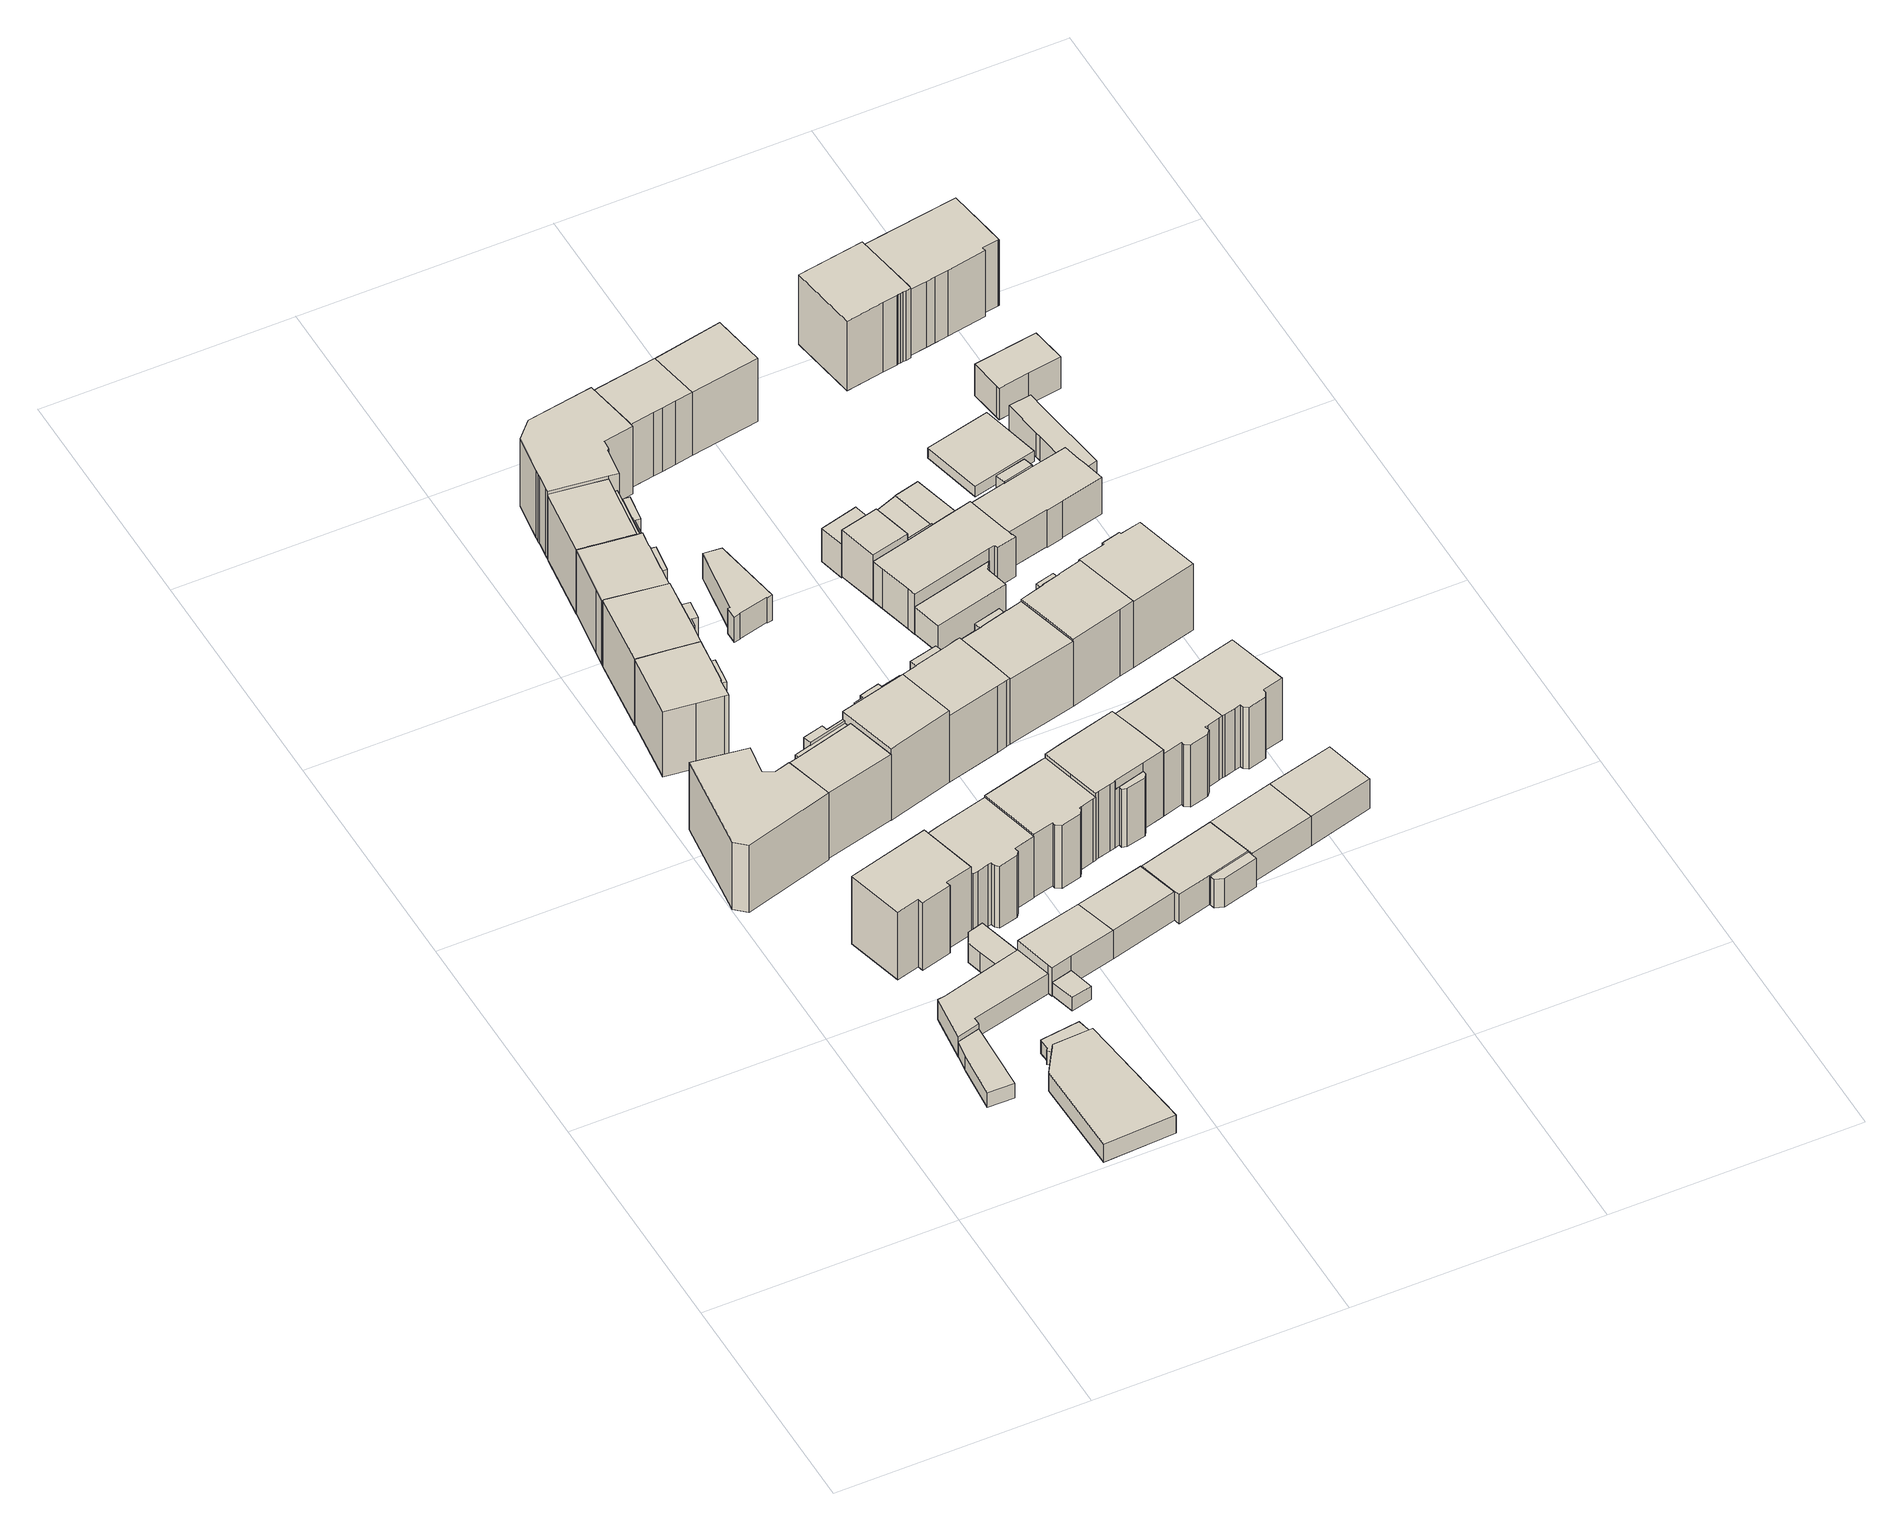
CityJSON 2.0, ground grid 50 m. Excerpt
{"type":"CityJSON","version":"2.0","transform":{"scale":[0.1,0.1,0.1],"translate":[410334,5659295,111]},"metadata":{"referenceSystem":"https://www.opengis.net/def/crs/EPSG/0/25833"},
"CityObjects":{
"building1":{"type":"Building","attributes":{"Dachtyp_tdc":"tdcPolyFlatRoof","Gemeindeschluessel":14612000,"Dachneigung":3.47,"QualitaetDacherkennung":89,"Geometrietyp2DReferenz":"3000","measuredHeight":3.69,"function":"31001_9998","roofType":"2100"},"geometry":[{"type":"Solid","lod":"1","boundaries":[[[[0,1,2,3,4]],[[5,6,7,8,9]],[[4,6,5,0]],[[3,7,6,4]],[[2,8,7,3]],[[1,9,8,2]],[[0,5,9,1]]]]}]},
"building2":{"type":"Building","attributes":{"Dachtyp_tdc":"tdcFreeFormRoof","Gemeindeschluessel":14612000,"Dachneigung":33.04,"QualitaetDacherkennung":31,"Geometrietyp2DReferenz":"3000","measuredHeight":18.53,"function":"31001_9998","roofType":"5000"},"geometry":[{"type":"Solid","lod":"1","boundaries":[[[[10,11,12,13,14,15,16,17]],[[18,19,20,21,22,23,24,25]],[[17,19,18,10]],[[16,20,19,17]],[[15,21,20,16]],[[14,22,21,15]],[[13,23,22,14]],[[12,24,23,13]],[[11,25,24,12]],[[10,18,25,11]]]]}]},
"building3":{"type":"Building","attributes":{"Dachtyp_tdc":"tdcPolyFlatRoof","Gemeindeschluessel":14612000,"Dachneigung":4.28,"QualitaetDacherkennung":94,"Geometrietyp2DReferenz":"3000","measuredHeight":4.83,"function":"31001_2000","roofType":"2100"},"geometry":[{"type":"Solid","lod":"1","boundaries":[[[[26,27,28,29,30,31]],[[32,33,34,35,36,37]],[[31,33,32,26]],[[30,34,33,31]],[[29,35,34,30]],[[28,36,35,29]],[[27,37,36,28]],[[26,32,37,27]]]]}]},
"building4":{"type":"Building","attributes":{"Dachtyp_tdc":"tdcPolyFlatRoof","Gemeindeschluessel":14612000,"Dachneigung":5.96,"QualitaetDacherkennung":79,"Geometrietyp2DReferenz":"3000","measuredHeight":5.32,"function":"31001_9998","roofType":"2100"},"geometry":[{"type":"Solid","lod":"1","boundaries":[[[[38,39,40,41,42,43,44,45]],[[46,47,48,49,50,51,52,53]],[[45,47,46,38]],[[44,48,47,45]],[[43,49,48,44]],[[42,50,49,43]],[[41,51,50,42]],[[40,52,51,41]],[[39,53,52,40]],[[38,46,53,39]]]]}]},
"building5":{"type":"Building","attributes":{"Dachtyp_tdc":"tdcPolyFlatRoof","Gemeindeschluessel":14612000,"Dachneigung":4.9,"QualitaetDacherkennung":65,"Geometrietyp2DReferenz":"3000","measuredHeight":3.37,"function":"31001_2000","roofType":"2100"},"geometry":[{"type":"Solid","lod":"1","boundaries":[[[[54,55,56,57,58,59,60]],[[61,62,63,64,65,66,67]],[[60,62,61,54]],[[59,63,62,60]],[[58,64,63,59]],[[57,65,64,58]],[[56,66,65,57]],[[55,67,66,56]],[[54,61,67,55]]]]}]},
"building6":{"type":"Building","attributes":{"Dachtyp_tdc":"tdcFreeFormRoof","Gemeindeschluessel":14612000,"Dachneigung":37.51,"QualitaetDacherkennung":64,"Geometrietyp2DReferenz":"3000","measuredHeight":18.75,"function":"31001_9998","roofType":"5000"},"geometry":[{"type":"Solid","lod":"1","boundaries":[[[[68,69,70,71,72,73,74,75]],[[76,77,78,79,80,81,82,83]],[[75,77,76,68]],[[74,78,77,75]],[[73,79,78,74]],[[72,80,79,73]],[[71,81,80,72]],[[70,82,81,71]],[[69,83,82,70]],[[68,76,83,69]]]]}]},
"building7":{"type":"Building","attributes":{"Gemeindeschluessel":14612000,"Geometrietyp2DReferenz":"3000","function":"31001_9998","roofType":"9999"},"children":["building7-1","building7-2"]},
"building7-1":{"type":"BuildingPart","attributes":{"Dachtyp_tdc":"tdcPolyFlatRoof","Dachneigung":33.41,"QualitaetDacherkennung":52,"Geometrietyp2DReferenz":"3000","measuredHeight":15.39,"roofType":"2100"},"parents":["building7"],"geometry":[{"type":"Solid","lod":"1","boundaries":[[[[84,85,86,87]],[[88,89,90,91]],[[87,89,88,84]],[[86,90,89,87]],[[85,91,90,86]],[[84,88,91,85]]]]}]},
"building7-2":{"type":"BuildingPart","attributes":{"Dachtyp_tdc":"tdcGableRoof","Dachneigung":33.43,"QualitaetDacherkennung":76,"Geometrietyp2DReferenz":"3000","measuredHeight":17.84,"roofType":"3100"},"parents":["building7"],"geometry":[{"type":"Solid","lod":"1","boundaries":[[[[92,93,94,95,96,97,98,99,100,101]],[[102,103,90,89,104,105,106,107,108,109]],[[101,103,102,92]],[[100,90,103,101]],[[99,89,90,100]],[[98,104,89,99]],[[97,105,104,98]],[[96,106,105,97]],[[95,107,106,96]],[[94,108,107,95]],[[93,109,108,94]],[[92,102,109,93]]]]}]},
"building8":{"type":"Building","attributes":{"Dachtyp_tdc":"tdcPolyFlatRoof","Gemeindeschluessel":14612000,"Dachneigung":3.46,"QualitaetDacherkennung":78,"Geometrietyp2DReferenz":"3000","measuredHeight":4.9,"function":"31001_9998","roofType":"2100"},"geometry":[{"type":"Solid","lod":"1","boundaries":[[[[110,111,112,113,114,115,116]],[[117,118,119,120,121,122,123]],[[116,118,117,110]],[[115,119,118,116]],[[114,120,119,115]],[[113,121,120,114]],[[112,122,121,113]],[[111,123,122,112]],[[110,117,123,111]]]]}]},
"building9":{"type":"Building","attributes":{"Dachtyp_tdc":"tdcPolyFlatRoof","Gemeindeschluessel":14612000,"Dachneigung":0,"QualitaetDacherkennung":42,"Geometrietyp2DReferenz":"3000","measuredHeight":3.18,"function":"31001_9998","roofType":"1000"},"geometry":[{"type":"Solid","lod":"1","boundaries":[[[[124,125,126,127]],[[128,129,130,131]],[[127,129,128,124]],[[126,130,129,127]],[[125,131,130,126]],[[124,128,131,125]]]]}]},
"building10":{"type":"Building","attributes":{"Gemeindeschluessel":14612000,"Geometrietyp2DReferenz":"3000","function":"31001_9998","roofType":"9999"},"children":["building10-1","building10-2","building10-3"]},
"building10-1":{"type":"BuildingPart","attributes":{"Dachtyp_tdc":"tdcPolyFlatRoof","Dachneigung":36.87,"QualitaetDacherkennung":38,"Geometrietyp2DReferenz":"3000","measuredHeight":15.96,"roofType":"2100"},"parents":["building10"],"geometry":[{"type":"Solid","lod":"1","boundaries":[[[[132,133,134,135,136,137]],[[138,139,140,141,142,143]],[[137,139,138,132]],[[136,140,139,137]],[[135,141,140,136]],[[134,142,141,135]],[[133,143,142,134]],[[132,138,143,133]]]]}]},
"building10-2":{"type":"BuildingPart","attributes":{"Dachtyp_tdc":"tdcGableRoof","Dachneigung":29.28,"QualitaetDacherkennung":53,"Geometrietyp2DReferenz":"3000","measuredHeight":17.6,"roofType":"3100"},"parents":["building10"],"geometry":[{"type":"Solid","lod":"1","boundaries":[[[[144,145,146,147,148]],[[149,150,151,152,153]],[[148,150,149,144]],[[147,151,150,148]],[[146,152,151,147]],[[145,153,152,146]],[[144,149,153,145]]]]}]},
"building10-3":{"type":"BuildingPart","attributes":{"Dachtyp_tdc":"tdcFreeFormRoof","Dachneigung":72.86,"QualitaetDacherkennung":23,"Geometrietyp2DReferenz":"3000","measuredHeight":16.16,"roofType":"5000"},"parents":["building10"],"geometry":[{"type":"Solid","lod":"1","boundaries":[[[[154,155,156,157,158]],[[159,138,143,152,151]],[[158,138,159,154]],[[157,143,138,158]],[[156,152,143,157]],[[155,151,152,156]],[[154,159,151,155]]]]}]},
"building11":{"type":"Building","attributes":{"Gemeindeschluessel":14612000,"Geometrietyp2DReferenz":"3000","function":"31001_9998","roofType":"9999"},"children":["building11-1","building11-2"]},
"building11-1":{"type":"BuildingPart","attributes":{"Dachtyp_tdc":"tdcGableRoof","Dachneigung":33.55,"QualitaetDacherkennung":79,"Geometrietyp2DReferenz":"3000","measuredHeight":18.07,"roofType":"3100"},"parents":["building11"],"geometry":[{"type":"Solid","lod":"1","boundaries":[[[[160,161,162,163,164,165,166,167,168]],[[169,170,171,172,173,174,175,176,177]],[[168,169,177,160]],[[167,170,169,168]],[[166,171,170,167]],[[165,172,171,166]],[[164,173,172,165]],[[163,174,173,164]],[[162,175,174,163]],[[161,176,175,162]],[[160,177,176,161]]]]}]},
"building11-2":{"type":"BuildingPart","attributes":{"Dachtyp_tdc":"tdcPolyFlatRoof","Dachneigung":29.05,"QualitaetDacherkennung":53,"Geometrietyp2DReferenz":"3000","measuredHeight":15.86,"roofType":"2100"},"parents":["building11"],"geometry":[{"type":"Solid","lod":"1","boundaries":[[[[178,179,180,181,182,183]],[[177,184,185,186,187,169]],[[183,177,169,178]],[[182,184,177,183]],[[181,185,184,182]],[[180,186,185,181]],[[179,187,186,180]],[[178,169,187,179]]]]}]},
"building12":{"type":"Building","attributes":{"Dachtyp_tdc":"tdcPolyFlatRoof","Gemeindeschluessel":14612000,"Dachneigung":0,"QualitaetDacherkennung":72,"Geometrietyp2DReferenz":"3000","measuredHeight":6.9,"function":"31001_9998","roofType":"1000"},"geometry":[{"type":"Solid","lod":"1","boundaries":[[[[188,189,190,191,192,193]],[[194,195,196,197,198,199]],[[193,195,194,188]],[[192,196,195,193]],[[191,197,196,192]],[[190,198,197,191]],[[189,199,198,190]],[[188,194,199,189]]]]}]},
"building13":{"type":"Building","attributes":{"Dachtyp_tdc":"tdcFreeFormRoof","Gemeindeschluessel":14612000,"Dachneigung":28.44,"QualitaetDacherkennung":65,"Geometrietyp2DReferenz":"3000","measuredHeight":17.06,"function":"31001_9998","roofType":"5000"},"geometry":[{"type":"Solid","lod":"1","boundaries":[[[[200,201,202,203,204,205,206,207,208,209,210,211,212,213,214]],[[215,216,217,218,219,220,221,222,223,224,225,226,227,228,229]],[[214,216,215,200]],[[213,217,216,214]],[[212,218,217,213]],[[211,219,218,212]],[[210,220,219,211]],[[209,221,220,210]],[[208,222,221,209]],[[207,223,222,208]],[[206,224,223,207]],[[205,225,224,206]],[[204,226,225,205]],[[203,227,226,204]],[[202,228,227,203]],[[201,229,228,202]],[[200,215,229,201]]]]}]},
"building14":{"type":"Building","attributes":{"Gemeindeschluessel":14612000,"Geometrietyp2DReferenz":"3000","function":"31001_9998","roofType":"9999"},"children":["building14-1","building14-2"]},
"building14-1":{"type":"BuildingPart","attributes":{"Dachtyp_tdc":"tdcPolyFlatRoof","Dachneigung":33.56,"QualitaetDacherkennung":65,"Geometrietyp2DReferenz":"3000","measuredHeight":14.99,"roofType":"2100"},"parents":["building14"],"geometry":[{"type":"Solid","lod":"1","boundaries":[[[[230,231,232,233,234]],[[235,236,237,238,239]],[[234,236,235,230]],[[233,237,236,234]],[[232,238,237,233]],[[231,239,238,232]],[[230,235,239,231]]]]}]},
"building14-2":{"type":"BuildingPart","attributes":{"Dachtyp_tdc":"tdcGableRoof","Dachneigung":34.41,"QualitaetDacherkennung":75,"Geometrietyp2DReferenz":"3000","measuredHeight":17.42,"roofType":"3100"},"parents":["building14"],"geometry":[{"type":"Solid","lod":"1","boundaries":[[[[240,241,242,243,244,245,246,247,248,249,250,251,252,253,254]],[[255,256,257,258,259,260,238,237,236,261,262,176,175,174,173]],[[254,256,255,240]],[[253,257,256,254]],[[252,258,257,253]],[[251,259,258,252]],[[250,260,259,251]],[[249,238,260,250]],[[248,237,238,249]],[[247,236,237,248]],[[246,261,236,247]],[[245,262,261,246]],[[244,176,262,245]],[[243,175,176,244]],[[242,174,175,243]],[[241,173,174,242]],[[240,255,173,241]]]]}]},
"building15":{"type":"Building","attributes":{"Gemeindeschluessel":14612000,"Geometrietyp2DReferenz":"3000","function":"31001_9998","roofType":"9999"},"children":["building15-1","building15-2","building15-3"]},
"building15-1":{"type":"BuildingPart","attributes":{"Dachtyp_tdc":"tdcGableRoof","Dachneigung":32.81,"QualitaetDacherkennung":74,"Geometrietyp2DReferenz":"3000","measuredHeight":17.52,"roofType":"3100"},"parents":["building15"],"geometry":[{"type":"Solid","lod":"1","boundaries":[[[[263,264,265,266,267,268]],[[269,270,271,272,273,274]],[[268,270,269,263]],[[267,271,270,268]],[[266,272,271,267]],[[265,273,272,266]],[[264,274,273,265]],[[263,269,274,264]]]]}]},
"building15-2":{"type":"BuildingPart","attributes":{"Dachtyp_tdc":"tdcGableRoof","Dachneigung":20.07,"QualitaetDacherkennung":43,"Geometrietyp2DReferenz":"3000","measuredHeight":15.83,"roofType":"3100"},"parents":["building15"],"geometry":[{"type":"Solid","lod":"1","boundaries":[[[[275,276,277,278,279]],[[280,281,282,270,269]],[[279,281,280,275]],[[278,282,281,279]],[[277,270,282,278]],[[276,269,270,277]],[[275,280,269,276]]]]}]},
"building15-3":{"type":"BuildingPart","attributes":{"Dachtyp_tdc":"tdcPolyFlatRoof","Dachneigung":33.83,"QualitaetDacherkennung":50,"Geometrietyp2DReferenz":"3000","measuredHeight":15.28,"roofType":"2100"},"parents":["building15"],"geometry":[{"type":"Solid","lod":"1","boundaries":[[[[283,284,285,286,287,288]],[[289,290,291,282,281,292]],[[288,290,289,283]],[[287,291,290,288]],[[286,282,291,287]],[[285,281,282,286]],[[284,292,281,285]],[[283,289,292,284]]]]}]},
"building16":{"type":"Building","attributes":{"Gemeindeschluessel":14612000,"Geometrietyp2DReferenz":"3000","function":"31001_9998","roofType":"9999"},"children":["building16-1","building16-2"]},
"building16-1":{"type":"BuildingPart","attributes":{"Dachtyp_tdc":"tdcGableRoof","Dachneigung":28.61,"QualitaetDacherkennung":24,"Geometrietyp2DReferenz":"3000","measuredHeight":18.05,"roofType":"3100"},"parents":["building16"],"geometry":[{"type":"Solid","lod":"1","boundaries":[[[[293,294,295,296,297,298,299,300,301,302]],[[303,304,305,306,307,308,309,310,311,312]],[[302,304,303,293]],[[301,305,304,302]],[[300,306,305,301]],[[299,307,306,300]],[[298,308,307,299]],[[297,309,308,298]],[[296,310,309,297]],[[295,311,310,296]],[[294,312,311,295]],[[293,303,312,294]]]]}]},
"building16-2":{"type":"BuildingPart","attributes":{"Dachtyp_tdc":"tdcGableRoof","Dachneigung":24.05,"QualitaetDacherkennung":47,"Geometrietyp2DReferenz":"3000","measuredHeight":18.94,"roofType":"3100"},"parents":["building16"],"geometry":[{"type":"Solid","lod":"1","boundaries":[[[[313,314,315,316]],[[317,304,318,319]],[[316,304,317,313]],[[315,318,304,316]],[[314,319,318,315]],[[313,317,319,314]]]]}]},
"building17":{"type":"Building","attributes":{"Dachtyp_tdc":"tdcPolyFlatRoof","Gemeindeschluessel":14612000,"Dachneigung":0,"QualitaetDacherkennung":69,"Geometrietyp2DReferenz":"3000","measuredHeight":6.9,"function":"31001_9998","roofType":"1000"},"geometry":[{"type":"Solid","lod":"1","boundaries":[[[[190,320,321,322,191]],[[198,197,323,324,325]],[[191,197,198,190]],[[322,323,197,191]],[[321,324,323,322]],[[320,325,324,321]],[[190,198,325,320]]]]}]},
"building18":{"type":"Building","attributes":{"Dachtyp_tdc":"tdcFreeFormRoof","Gemeindeschluessel":14612000,"Dachneigung":26.31,"QualitaetDacherkennung":63,"Geometrietyp2DReferenz":"3000","measuredHeight":17.18,"function":"31001_9998","roofType":"5000"},"geometry":[{"type":"Solid","lod":"1","boundaries":[[[[326,327,328,329,330,331,332,333,334,335,336,337,338,339]],[[340,341,342,343,344,345,346,347,348,349,350,351,352,353]],[[339,341,340,326]],[[338,342,341,339]],[[337,343,342,338]],[[336,344,343,337]],[[335,345,344,336]],[[334,346,345,335]],[[333,347,346,334]],[[332,348,347,333]],[[331,349,348,332]],[[330,350,349,331]],[[329,351,350,330]],[[328,352,351,329]],[[327,353,352,328]],[[326,340,353,327]]]]}]},
"building19":{"type":"Building","attributes":{"Dachtyp_tdc":"tdcFreeFormRoof","Gemeindeschluessel":14612000,"Dachneigung":24.46,"QualitaetDacherkennung":37,"Geometrietyp2DReferenz":"3000","measuredHeight":17.83,"function":"31001_9998","roofType":"5000"},"geometry":[{"type":"Solid","lod":"1","boundaries":[[[[354,355,356,357,358,359,360,361,362,363,364,365,366,367,368]],[[369,370,274,273,371,372,373,374,375,376,377,378,379,380,381]],[[368,370,369,354]],[[367,274,370,368]],[[366,273,274,367]],[[365,371,273,366]],[[364,372,371,365]],[[363,373,372,364]],[[362,374,373,363]],[[361,375,374,362]],[[360,376,375,361]],[[359,377,376,360]],[[358,378,377,359]],[[357,379,378,358]],[[356,380,379,357]],[[355,381,380,356]],[[354,369,381,355]]]]}]},
"building20":{"type":"Building","attributes":{"Dachtyp_tdc":"tdcPolyFlatRoof","Gemeindeschluessel":14612000,"Dachneigung":0,"QualitaetDacherkennung":76,"Geometrietyp2DReferenz":"3000","measuredHeight":6.11,"function":"31001_9998","roofType":"1000"},"geometry":[{"type":"Solid","lod":"1","boundaries":[[[[382,383,384,385,386,387,388,389,390,391]],[[392,393,394,395,396,397,398,399,400,401]],[[391,393,392,382]],[[390,394,393,391]],[[389,395,394,390]],[[388,396,395,389]],[[387,397,396,388]],[[386,398,397,387]],[[385,399,398,386]],[[384,400,399,385]],[[383,401,400,384]],[[382,392,401,383]]]]}]},
"building21":{"type":"Building","attributes":{"Gemeindeschluessel":14612000,"Geometrietyp2DReferenz":"3000","function":"31001_9998","roofType":"9999"},"children":["building21-1","building21-2"]},
"building21-1":{"type":"BuildingPart","attributes":{"Dachtyp_tdc":"tdcGableRoof","Dachneigung":24.99,"QualitaetDacherkennung":61,"Geometrietyp2DReferenz":"3000","measuredHeight":17.58,"roofType":"3100"},"parents":["building21"],"geometry":[{"type":"Solid","lod":"1","boundaries":[[[[402,403,404,405,406,407,408,409,410,411,412,413,414,415]],[[416,417,418,419,420,421,422,423,424,425,426,427,428,429]],[[415,417,416,402]],[[414,418,417,415]],[[413,419,418,414]],[[412,420,419,413]],[[411,421,420,412]],[[410,422,421,411]],[[409,423,422,410]],[[408,424,423,409]],[[407,425,424,408]],[[406,426,425,407]],[[405,427,426,406]],[[404,428,427,405]],[[403,429,428,404]],[[402,416,429,403]]]]}]},
"building21-2":{"type":"BuildingPart","attributes":{"Dachtyp_tdc":"tdcPolyFlatRoof","Dachneigung":26.7,"QualitaetDacherkennung":42,"Geometrietyp2DReferenz":"3000","measuredHeight":16.14,"roofType":"2100"},"parents":["building21"],"geometry":[{"type":"Solid","lod":"1","boundaries":[[[[430,431,432,433]],[[434,422,421,435]],[[433,422,434,430]],[[432,421,422,433]],[[431,435,421,432]],[[430,434,435,431]]]]}]},
"building22":{"type":"Building","attributes":{"Gemeindeschluessel":14612000,"Geometrietyp2DReferenz":"3000","function":"31001_9998","roofType":"9999"},"children":["building22-1","building22-2"]},
"building22-1":{"type":"BuildingPart","attributes":{"Dachtyp_tdc":"tdcPolyFlatRoof","Dachneigung":0,"QualitaetDacherkennung":82,"Geometrietyp2DReferenz":"3000","measuredHeight":7.1,"roofType":"1000"},"parents":["building22"],"geometry":[{"type":"Solid","lod":"1","boundaries":[[[[436,437,438,439,440,441]],[[442,443,444,445,446,447]],[[441,443,442,436]],[[440,444,443,441]],[[439,445,444,440]],[[438,446,445,439]],[[437,447,446,438]],[[436,442,447,437]]]]}]},
"building22-2":{"type":"BuildingPart","attributes":{"Dachtyp_tdc":"tdcPolyFlatRoof","Dachneigung":5.4,"QualitaetDacherkennung":44,"Geometrietyp2DReferenz":"3000","measuredHeight":7.28,"roofType":"2100"},"parents":["building22"],"geometry":[{"type":"Solid","lod":"1","boundaries":[[[[448,449,450,451,452,453]],[[444,443,454,455,456,457]],[[453,443,444,448]],[[452,454,443,453]],[[451,455,454,452]],[[450,456,455,451]],[[449,457,456,450]],[[448,444,457,449]]]]}]},
"building23":{"type":"Building","attributes":{"Gemeindeschluessel":14612000,"Geometrietyp2DReferenz":"3000","function":"31001_9998","roofType":"9999"},"children":["building23-1","building23-2"]},
"building23-1":{"type":"BuildingPart","attributes":{"Dachtyp_tdc":"tdcFreeFormRoof","Dachneigung":47.85,"QualitaetDacherkennung":22,"Geometrietyp2DReferenz":"3000","measuredHeight":14.93,"roofType":"5000"},"parents":["building23"],"geometry":[{"type":"Solid","lod":"1","boundaries":[[[[458,459,460,461,462,463,461,464,465]],[[466,467,468,469,470,471,469,472,473]],[[465,467,466,458]],[[464,468,467,465]],[[461,469,468,464]],[[463,470,469,461]],[[462,471,470,463]],[[461,469,471,462]],[[460,472,469,461]],[[459,473,472,460]],[[458,466,473,459]]]]}]},
"building23-2":{"type":"BuildingPart","attributes":{"Dachtyp_tdc":"tdcGableRoof","Dachneigung":34.98,"QualitaetDacherkennung":69,"Geometrietyp2DReferenz":"3000","measuredHeight":18.32,"roofType":"3100"},"parents":["building23"],"geometry":[{"type":"Solid","lod":"1","boundaries":[[[[474,475,476,477,478,479,480,481,482,483,484,485,486]],[[471,470,487,488,489,490,491,492,493,494,495,496,472]],[[486,470,471,474]],[[485,487,470,486]],[[484,488,487,485]],[[483,489,488,484]],[[482,490,489,483]],[[481,491,490,482]],[[480,492,491,481]],[[479,493,492,480]],[[478,494,493,479]],[[477,495,494,478]],[[476,496,495,477]],[[475,472,496,476]],[[474,471,472,475]]]]}]},
"building24":{"type":"Building","attributes":{"Dachtyp_tdc":"tdcFreeFormRoof","Gemeindeschluessel":14612000,"Dachneigung":42.52,"QualitaetDacherkennung":82,"Geometrietyp2DReferenz":"3000","measuredHeight":17.78,"function":"31001_9998","roofType":"5000"},"geometry":[{"type":"Solid","lod":"1","boundaries":[[[[497,498,499,500,501,502,503]],[[377,504,505,506,507,508,378]],[[503,504,377,497]],[[502,505,504,503]],[[501,506,505,502]],[[500,507,506,501]],[[499,508,507,500]],[[498,378,508,499]],[[497,377,378,498]]]]}]},
"building25":{"type":"Building","attributes":{"Gemeindeschluessel":14612000,"Geometrietyp2DReferenz":"3000","function":"31001_9998","roofType":"9999"},"children":["building25-1","building25-2"]},
"building25-1":{"type":"BuildingPart","attributes":{"Dachtyp_tdc":"tdcPolyFlatRoof","Dachneigung":27.99,"QualitaetDacherkennung":48,"Geometrietyp2DReferenz":"3000","measuredHeight":15.51,"roofType":"2100"},"parents":["building25"],"geometry":[{"type":"Solid","lod":"1","boundaries":[[[[509,510,511,512]],[[513,514,515,516]],[[512,514,513,509]],[[511,515,514,512]],[[510,516,515,511]],[[509,513,516,510]]]]}]},
"building25-2":{"type":"BuildingPart","attributes":{"Dachtyp_tdc":"tdcGableRoof","Dachneigung":29.56,"QualitaetDacherkennung":61,"Geometrietyp2DReferenz":"3000","measuredHeight":17.67,"roofType":"3100"},"parents":["building25"],"geometry":[{"type":"Solid","lod":"1","boundaries":[[[[517,518,519,520,521,522,523,524]],[[514,525,526,527,428,426,528,515]],[[524,525,514,517]],[[523,526,525,524]],[[522,527,526,523]],[[521,428,527,522]],[[520,426,428,521]],[[519,528,426,520]],[[518,515,528,519]],[[517,514,515,518]]]]}]},
"building26":{"type":"Building","attributes":{"Dachtyp_tdc":"tdcPolyFlatRoof","Gemeindeschluessel":14612000,"Dachneigung":0,"QualitaetDacherkennung":53,"Geometrietyp2DReferenz":"3000","measuredHeight":7.95,"function":"31001_9998","roofType":"1000"},"geometry":[{"type":"Solid","lod":"1","boundaries":[[[[529,530,531,532,533]],[[534,535,536,537,538]],[[533,535,534,529]],[[532,536,535,533]],[[531,537,536,532]],[[530,538,537,531]],[[529,534,538,530]]]]}]},
"building27":{"type":"Building","attributes":{"Dachtyp_tdc":"tdcPolyFlatRoof","Gemeindeschluessel":14612000,"Dachneigung":0,"QualitaetDacherkennung":82,"Geometrietyp2DReferenz":"3000","measuredHeight":7.06,"function":"31001_9998","roofType":"1000"},"geometry":[{"type":"Solid","lod":"1","boundaries":[[[[539,540,541,542]],[[543,544,545,546]],[[542,544,543,539]],[[541,545,544,542]],[[540,546,545,541]],[[539,543,546,540]]]]}]},
"building28":{"type":"Building","attributes":{"Dachtyp_tdc":"tdcFreeFormRoof","Gemeindeschluessel":14612000,"Dachneigung":27.86,"QualitaetDacherkennung":62,"Geometrietyp2DReferenz":"3000","measuredHeight":17.14,"function":"31001_9998","roofType":"5000"},"geometry":[{"type":"Solid","lod":"1","boundaries":[[[[547,548,549,550,551,552,553,554,555,556,557,558,559,560]],[[494,561,562,563,564,565,566,567,568,569,570,571,572,496]],[[560,561,494,547]],[[559,562,561,560]],[[558,563,562,559]],[[557,564,563,558]],[[556,565,564,557]],[[555,566,565,556]],[[554,567,566,555]],[[553,568,567,554]],[[552,569,568,553]],[[551,570,569,552]],[[550,571,570,551]],[[549,572,571,550]],[[548,496,572,549]],[[547,494,496,548]]]]}]},
"building29":{"type":"Building","attributes":{"Dachtyp_tdc":"tdcPolyFlatRoof","Gemeindeschluessel":14612000,"Dachneigung":2.71,"QualitaetDacherkennung":66,"Geometrietyp2DReferenz":"3000","measuredHeight":6.87,"function":"31001_9998","roofType":"2100"},"geometry":[{"type":"Solid","lod":"1","boundaries":[[[[573,574,575,576,577]],[[578,579,580,581,582]],[[577,579,578,573]],[[576,580,579,577]],[[575,581,580,576]],[[574,582,581,575]],[[573,578,582,574]]]]}]},
"building30":{"type":"Building","attributes":{"Dachtyp_tdc":"tdcPolyFlatRoof","Gemeindeschluessel":14612000,"Dachneigung":4.84,"QualitaetDacherkennung":72,"Geometrietyp2DReferenz":"3000","measuredHeight":4.85,"function":"31001_2000","roofType":"2100"},"geometry":[{"type":"Solid","lod":"1","boundaries":[[[[583,584,585,586,587]],[[588,589,590,591,592]],[[587,589,588,583]],[[586,590,589,587]],[[585,591,590,586]],[[584,592,591,585]],[[583,588,592,584]]]]}]},
"building31":{"type":"Building","attributes":{"Dachtyp_tdc":"tdcGableRoof","Gemeindeschluessel":14612000,"Dachneigung":41.96,"QualitaetDacherkennung":71,"Geometrietyp2DReferenz":"3000","measuredHeight":17.74,"function":"31001_9998","roofType":"3100"},"geometry":[{"type":"Solid","lod":"1","boundaries":[[[[593,594,595,596]],[[504,597,598,505]],[[596,597,504,593]],[[595,598,597,596]],[[594,505,598,595]],[[593,504,505,594]]]]}]},
"building32":{"type":"Building","attributes":{"Gemeindeschluessel":14612000,"Geometrietyp2DReferenz":"3000","function":"31001_9998","roofType":"9999"},"children":["building32-1","building32-2"]},
"building32-1":{"type":"BuildingPart","attributes":{"Dachtyp_tdc":"tdcCutGableRoof","Dachneigung":0.235,"QualitaetDacherkennung":70,"Geometrietyp2DReferenz":"3000","measuredHeight":11.08,"roofType":"9999"},"parents":["building32"],"geometry":[{"type":"Solid","lod":"1","boundaries":[[[[599,600,601,602,603,604,605,606,607,608,609,610,611,612,613,614]],[[615,616,617,618,619,620,621,622,623,624,625,626,627,628,629,630]],[[614,616,615,599]],[[613,617,616,614]],[[612,618,617,613]],[[611,619,618,612]],[[610,620,619,611]],[[609,621,620,610]],[[608,622,621,609]],[[607,623,622,608]],[[606,624,623,607]],[[605,625,624,606]],[[604,626,625,605]],[[603,627,626,604]],[[602,628,627,603]],[[601,629,628,602]],[[600,630,629,601]],[[599,615,630,600]]]]}]},
"building32-2":{"type":"BuildingPart","attributes":{"Dachtyp_tdc":"tdcPolyFlatRoof","Dachneigung":0,"QualitaetDacherkennung":73,"Geometrietyp2DReferenz":"3000","measuredHeight":11.24,"roofType":"1000"},"parents":["building32"],"geometry":[{"type":"Solid","lod":"1","boundaries":[[[[631,632,633,634,635]],[[636,637,626,625,638]],[[635,637,636,631]],[[634,626,637,635]],[[633,625,626,634]],[[632,638,625,633]],[[631,636,638,632]]]]}]},
"building33":{"type":"Building","attributes":{"Dachtyp_tdc":"tdcPolyFlatRoof","Gemeindeschluessel":14612000,"Dachneigung":4.67,"QualitaetDacherkennung":62,"Geometrietyp2DReferenz":"3000","measuredHeight":4.75,"function":"31001_2000","roofType":"2100"},"geometry":[{"type":"Solid","lod":"1","boundaries":[[[[639,640,641,642,643]],[[644,645,646,647,648]],[[643,645,644,639]],[[642,646,645,643]],[[641,647,646,642]],[[640,648,647,641]],[[639,644,648,640]]]]}]},
"building34":{"type":"Building","attributes":{"Gemeindeschluessel":14612000,"Geometrietyp2DReferenz":"3000","function":"31001_9998","roofType":"9999"},"children":["building34-1","building34-2"]},
"building34-1":{"type":"BuildingPart","attributes":{"Dachtyp_tdc":"tdcPolyFlatRoof","Dachneigung":22.16,"QualitaetDacherkennung":44,"Geometrietyp2DReferenz":"3000","measuredHeight":15.41,"roofType":"2100"},"parents":["building34"],"geometry":[{"type":"Solid","lod":"1","boundaries":[[[[649,650,651,652,653]],[[654,655,656,657,658]],[[653,655,654,649]],[[652,656,655,653]],[[651,657,656,652]],[[650,658,657,651]],[[649,654,658,650]]]]}]},
"building34-2":{"type":"BuildingPart","attributes":{"Dachtyp_tdc":"tdcGableRoof","Dachneigung":29.78,"QualitaetDacherkennung":75,"Geometrietyp2DReferenz":"3000","measuredHeight":18.07,"roofType":"3100"},"parents":["building34"],"geometry":[{"type":"Solid","lod":"1","boundaries":[[[[659,660,661,662,663,664,665,666,667,668,669,670]],[[657,656,655,671,672,673,674,675,676,677,678,679]],[[670,656,657,659]],[[669,655,656,670]],[[668,671,655,669]],[[667,672,671,668]],[[666,673,672,667]],[[665,674,673,666]],[[664,675,674,665]],[[663,676,675,664]],[[662,677,676,663]],[[661,678,677,662]],[[660,679,678,661]],[[659,657,679,660]]]]}]},
"building35":{"type":"Building","attributes":{"Dachtyp_tdc":"tdcPolyFlatRoof","Gemeindeschluessel":14612000,"Dachneigung":6.25,"QualitaetDacherkennung":77,"Geometrietyp2DReferenz":"3000","measuredHeight":5.08,"function":"31001_2000","roofType":"2100"},"geometry":[{"type":"Solid","lod":"1","boundaries":[[[[680,681,682,683]],[[684,685,686,687]],[[683,685,684,680]],[[682,686,685,683]],[[681,687,686,682]],[[680,684,687,681]]]]}]},
"building36":{"type":"Building","attributes":{"Dachtyp_tdc":"tdcPolyFlatRoof","Gemeindeschluessel":14612000,"Dachneigung":0,"QualitaetDacherkennung":79,"Geometrietyp2DReferenz":"3000","measuredHeight":7.07,"function":"31001_9998","roofType":"1000"},"geometry":[{"type":"Solid","lod":"1","boundaries":[[[[542,541,688,689]],[[544,690,691,545]],[[689,690,544,542]],[[688,691,690,689]],[[541,545,691,688]],[[542,544,545,541]]]]}]},
"building37":{"type":"Building","attributes":{"Dachtyp_tdc":"tdcPolyFlatRoof","Gemeindeschluessel":14612000,"Dachneigung":4.82,"QualitaetDacherkennung":80,"Geometrietyp2DReferenz":"3000","measuredHeight":5.21,"function":"31001_2000","roofType":"2100"},"geometry":[{"type":"Solid","lod":"1","boundaries":[[[[692,693,694,695,696]],[[686,697,698,699,687]],[[696,697,686,692]],[[695,698,697,696]],[[694,699,698,695]],[[693,687,699,694]],[[692,686,687,693]]]]}]},
"building38":{"type":"Building","attributes":{"Dachtyp_tdc":"tdcFreeFormRoof","Gemeindeschluessel":14612000,"Dachneigung":28.9,"QualitaetDacherkennung":65,"Geometrietyp2DReferenz":"3000","measuredHeight":17.07,"function":"31001_9998","roofType":"5000"},"geometry":[{"type":"Solid","lod":"1","boundaries":[[[[700,701,702,703,558,557,704,705,706,707,708,709,710,711]],[[712,713,714,715,716,717,718,719,720,721,722,723,724,725]],[[711,713,712,700]],[[710,714,713,711]],[[709,715,714,710]],[[708,716,715,709]],[[707,717,716,708]],[[706,718,717,707]],[[705,719,718,706]],[[704,720,719,705]],[[557,721,720,704]],[[558,722,721,557]],[[703,723,722,558]],[[702,724,723,703]],[[701,725,724,702]],[[700,712,725,701]]]]}]},
"building39":{"type":"Building","attributes":{"Dachtyp_tdc":"tdcGableRoof","Gemeindeschluessel":14612000,"Dachneigung":27.76,"QualitaetDacherkennung":80,"Geometrietyp2DReferenz":"3000","measuredHeight":17.76,"function":"31001_9998","roofType":"3100"},"geometry":[{"type":"Solid","lod":"1","boundaries":[[[[726,727,728,729,730,731,732,733,734,735,736]],[[737,672,738,739,740,741,742,743,744,745,674]],[[736,672,737,726]],[[735,738,672,736]],[[734,739,738,735]],[[733,740,739,734]],[[732,741,740,733]],[[731,742,741,732]],[[730,743,742,731]],[[729,744,743,730]],[[728,745,744,729]],[[727,674,745,728]],[[726,737,674,727]]]]}]},
"building40":{"type":"Building","attributes":{"Gemeindeschluessel":14612000,"Geometrietyp2DReferenz":"3000","function":"31001_9998","roofType":"9999"},"children":["building40-1","building40-2"]},
"building40-1":{"type":"BuildingPart","attributes":{"Dachtyp_tdc":"tdcGableRoof","Dachneigung":27.92,"QualitaetDacherkennung":73,"Geometrietyp2DReferenz":"3000","measuredHeight":10.15,"roofType":"3100"},"parents":["building40"],"geometry":[{"type":"Solid","lod":"1","boundaries":[[[[746,747,748,749,750,751,752,753,754,755,756,757,758,759]],[[760,761,762,763,764,765,766,767,768,769,770,771,772,773]],[[759,761,760,746]],[[758,762,761,759]],[[757,763,762,758]],[[756,764,763,757]],[[755,765,764,756]],[[754,766,765,755]],[[753,767,766,754]],[[752,768,767,753]],[[751,769,768,752]],[[750,770,769,751]],[[749,771,770,750]],[[748,772,771,749]],[[747,773,772,748]],[[746,760,773,747]]]]}]},
"building40-2":{"type":"BuildingPart","attributes":{"Dachtyp_tdc":"tdcGableRoof","Dachneigung":29.19,"QualitaetDacherkennung":68,"Geometrietyp2DReferenz":"3000","measuredHeight":10.13,"roofType":"3100"},"parents":["building40"],"geometry":[{"type":"Solid","lod":"1","boundaries":[[[[774,775,776,777]],[[767,778,779,768]],[[777,778,767,774]],[[776,779,778,777]],[[775,768,779,776]],[[774,767,768,775]]]]}]},
"building41":{"type":"Building","attributes":{"Gemeindeschluessel":14612000,"Dachneigung":79.56,"Dachorientierung":-103.39,"MittlereTraufHoehe":112.97,"QualitaetDacherkennung":22,"ObjektHoehe":3,"BodenHoehe":111.13,"Geometrietyp2DReferenz":"3000","AbsoluteHoehe":114.13,"Dachflaeche":170.97,"measuredHeight":3,"function":"31001_9998","roofType":"3100","storeysAboveGround":1},"geometry":[{"type":"Solid","lod":"1","boundaries":[[[[780,781,782,783]],[[784,785,786,787]],[[783,785,784,780]],[[782,786,785,783]],[[781,787,786,782]],[[780,784,787,781]]]]}]},
"building42":{"type":"Building","attributes":{"Dachtyp_tdc":"tdcFreeFormRoof","Gemeindeschluessel":14612000,"Dachneigung":30.54,"QualitaetDacherkennung":89,"Geometrietyp2DReferenz":"3000","measuredHeight":19.03,"function":"31001_9998","roofType":"5000"},"geometry":[{"type":"Solid","lod":"1","boundaries":[[[[788,789,790,791,792,793,794,795,796,797,798]],[[799,800,801,802,803,804,805,806,807,808,809]],[[798,800,799,788]],[[797,801,800,798]],[[796,802,801,797]],[[795,803,802,796]],[[794,804,803,795]],[[793,805,804,794]],[[792,806,805,793]],[[791,807,806,792]],[[790,808,807,791]],[[789,809,808,790]],[[788,799,809,789]]]]}]},
"building43":{"type":"Building","attributes":{"Dachtyp_tdc":"tdcPolyFlatRoof","Gemeindeschluessel":14612000,"Dachneigung":3.79,"QualitaetDacherkennung":88,"Geometrietyp2DReferenz":"3000","measuredHeight":6.08,"function":"31001_9998","roofType":"2100"},"geometry":[{"type":"Solid","lod":"1","boundaries":[[[[810,811,812,813,814,815,816,817]],[[818,819,820,821,822,823,824,825]],[[817,819,818,810]],[[816,820,819,817]],[[815,821,820,816]],[[814,822,821,815]],[[813,823,822,814]],[[812,824,823,813]],[[811,825,824,812]],[[810,818,825,811]]]]}]},
"building44":{"type":"Building","attributes":{"Dachtyp_tdc":"tdcPolyFlatRoof","Gemeindeschluessel":14612000,"Dachneigung":5.33,"QualitaetDacherkennung":69,"Geometrietyp2DReferenz":"3000","measuredHeight":7.94,"function":"31001_9998","roofType":"2100"},"geometry":[{"type":"Solid","lod":"1","boundaries":[[[[826,827,828,829,830,831]],[[832,833,834,835,836,837]],[[831,833,832,826]],[[830,834,833,831]],[[829,835,834,830]],[[828,836,835,829]],[[827,837,836,828]],[[826,832,837,827]]]]}]},
"building45":{"type":"Building","attributes":{"Dachtyp_tdc":"tdcFreeFormRoof","Gemeindeschluessel":14612000,"Dachneigung":32,"QualitaetDacherkennung":74,"Geometrietyp2DReferenz":"3000","measuredHeight":18.23,"function":"31001_9998","roofType":"5000"},"geometry":[{"type":"Solid","lod":"1","boundaries":[[[[838,839,840,841,842,843,844,845,846,847,848]],[[799,849,850,851,852,853,854,855,856,857,800]],[[848,849,799,838]],[[847,850,849,848]],[[846,851,850,847]],[[845,852,851,846]],[[844,853,852,845]],[[843,854,853,844]],[[842,855,854,843]],[[841,856,855,842]],[[840,857,856,841]],[[839,800,857,840]],[[838,799,800,839]]]]}]}
},
"vertices":[
[180,352,43],[175,315,43],[167,217,43],[220,216,43],[226,364,43],[180,352,8],[226,364,8],[220,216,8],[167,217,8],[175,315,8],
[0,854,167],[23,834,167],[204,887,167],[177,984,167],[145,975,167],[125,985,167],[134,1047,167],[24,1063,167],[0,854,5],[24,1063,5],[134,1047,5],[125,985,5],[145,975,5],[177,984,5],[204,887,5],[23,834,5],
[282,2,55],[426,9,55],[396,265,55],[316,261,55],[313,256,55],[278,202,55],[282,2,12],[278,202,12],[313,256,12],[316,261,12],[396,265,12],[426,9,12],
[226,379,55],[389,419,55],[369,496,55],[321,483,55],[206,452,55],[191,450,55],[180,352,55],[226,364,55],[226,379,7],[226,364,7],[180,352,7],[191,450,7],[206,452,7],[321,483,7],[369,496,7],[389,419,7],
[309,291,43],[310,269,43],[305,262,43],[313,256,43],[316,261,43],[396,265,43],[388,301,43],[309,291,11],[388,301,11],[396,265,11],[316,261,11],[313,256,11],[305,262,11],[310,269,11],
[338,611,168],[308,729,168],[145,685,168],[175,570,168],[221,582,168],[224,571,168],[285,587,168],[283,597,168],[338,611,5],[283,597,5],[285,587,5],[224,571,5],[221,582,5],[175,570,5],[145,685,5],[308,729,5],
[178,1221,155],[185,1278,155],[175,1279,155],[168,1223,155],[178,1221,5],[168,1223,5],[175,1279,5],[185,1278,5],
[121,1330,162],[59,1336,162],[43,1199,162],[104,1191,162],[156,1185,162],[163,1184,162],[167,1223,162],[168,1223,162],[175,1279,162],[180,1323,162],[121,1330,5],[180,1323,5],[167,1223,5],[163,1184,5],[156,1185,5],[104,1191,5],[43,1199,5],[59,1336,5],
[321,483,53],[369,496,53],[346,584,53],[322,577,53],[314,575,53],[302,552,53],[310,521,53],[321,483,6],[310,521,6],[302,552,6],[314,575,6],[322,577,6],[346,584,6],[369,496,6],
[405,360,42],[447,370,42],[434,420,42],[392,409,42],[405,360,10],[392,409,10],[434,420,10],[447,370,10],
[236,1016,161],[312,1037,161],[311,1042,161],[275,1032,161],[272,1044,161],[231,1033,161],[236,1016,8],[231,1033,8],[272,1044,8],[275,1032,8],[311,1042,8],[312,1037,8],
[204,887,166],[343,922,166],[316,1022,166],[204,991,166],[177,984,166],[204,887,8],[177,984,8],[204,991,8],[316,1022,8],[343,922,8],
[200,1006,156],[204,991,156],[316,1022,156],[312,1037,156],[236,1016,156],[200,1006,8],
[192,1424,163],[198,1474,163],[138,1482,163],[79,1490,163],[76,1490,163],[59,1336,163],[121,1330,163],[180,1323,163],[186,1369,163],[186,1369,3],[180,1323,3],[121,1330,3],[59,1336,3],[76,1490,3],[79,1490,3],[138,1482,3],[198,1474,3],[192,1424,3],
[186,1369,157],[192,1368,157],[194,1385,157],[206,1383,157],[211,1422,157],[192,1424,157],[211,1422,3],[206,1383,3],[194,1385,3],[192,1368,3],
[392,409,77],[434,420,77],[527,443,77],[503,528,77],[369,496,77],[389,419,77],[392,409,8],[389,419,8],[369,496,8],[503,528,8],[527,443,8],[434,420,8],
[308,729,155],[338,611,155],[340,606,155],[350,608,155],[373,615,155],[380,616,155],[382,608,155],[389,602,155],[428,612,155],[434,620,155],[432,630,155],[475,641,155],[444,765,155],[340,738,155],[317,731,155],[308,729,6],[317,731,6],[340,738,6],[444,765,6],[475,641,6],[432,630,6],[434,620,6],[428,612,6],[389,602,6],[382,608,6],[380,616,6],[373,615,6],[350,608,6],[340,606,6],[338,611,6],
[216,1519,149],[224,1577,149],[212,1579,149],[204,1521,149],[205,1520,149],[216,1519,3],[205,1520,3],[204,1521,3],[212,1579,3],[224,1577,3],
[77,1498,156],[76,1490,156],[79,1490,156],[138,1482,156],[198,1474,156],[200,1482,156],[203,1508,156],[205,1520,156],[204,1521,156],[212,1579,156],[211,1579,156],[216,1612,156],[157,1619,156],[95,1627,156],[81,1525,156],[77,1498,3],[81,1525,3],[95,1627,3],[157,1619,3],[216,1612,3],[211,1579,3],[203,1508,3],[200,1482,3],
[221,1736,158],[224,1755,158],[113,1770,158],[112,1765,158],[95,1627,158],[205,1613,158],[221,1736,2],[205,1613,2],[95,1627,2],[112,1765,2],[113,1770,2],[224,1755,2],
[230,1735,145],[221,1736,145],[205,1613,145],[214,1612,145],[227,1708,145],[230,1735,2],[227,1708,2],[214,1612,2],
[232,1650,150],[240,1706,150],[227,1708,150],[214,1612,150],[216,1612,150],[221,1651,150],[232,1650,2],[221,1651,2],[216,1612,2],[240,1706,2],
[443,1085,170],[403,1075,170],[401,1083,170],[380,1078,170],[360,1072,170],[362,1066,170],[343,1061,170],[346,1051,170],[384,1061,170],[445,1076,170],[443,1085,7],[445,1076,7],[384,1061,7],[346,1051,7],[343,1061,7],[362,1066,7],[360,1072,7],[380,1078,7],[401,1083,7],[403,1075,7],
[311,1042,180],[343,922,180],[475,959,180],[445,1076,180],[311,1042,7],[475,959,7],[343,922,7],
[664,479,77],[642,559,77],[642,562,77],[642,562,8],[642,559,8],[664,479,8],
[612,674,159],[579,800,159],[573,799,159],[547,792,159],[444,765,159],[475,641,159],[517,651,159],[518,645,159],[529,639,159],[570,649,159],[576,659,159],[575,664,159],[580,665,159],[606,672,159],[612,674,7],[606,672,7],[580,665,7],[575,664,7],[576,659,7],[570,649,7],[529,639,7],[518,645,7],[517,651,7],[475,641,7],[444,765,7],[547,792,7],[573,799,7],[579,800,7],
[251,1812,165],[255,1815,165],[256,1834,165],[317,1845,165],[315,1859,165],[297,1963,165],[163,1941,165],[130,1907,165],[119,1825,165],[118,1814,165],[118,1809,165],[114,1778,165],[113,1770,165],[224,1755,165],[243,1753,165],[251,1812,2],[243,1753,2],[114,1778,2],[118,1809,2],[118,1814,2],[119,1825,2],[130,1907,2],[163,1941,2],[297,1963,2],[315,1859,2],[317,1845,2],[256,1834,2],[255,1815,2],
[327,1602,66],[309,1462,66],[304,1462,66],[304,1437,66],[316,1440,66],[316,1441,66],[376,1455,66],[376,1454,66],[387,1456,66],[363,1598,66],[327,1602,5],[363,1598,5],[387,1456,5],[376,1454,5],[376,1455,5],[316,1441,5],[316,1440,5],[304,1437,5],[304,1462,5],[309,1462,5],
[581,986,168],[603,992,168],[610,994,168],[595,1056,168],[579,1120,168],[579,1122,168],[570,1120,168],[549,1114,168],[538,1111,168],[481,1096,168],[481,1095,168],[443,1085,168],[459,1020,168],[475,959,168],[581,986,8],[475,959,8],[459,1020,8],[443,1085,8],[481,1095,8],[481,1096,8],[538,1111,8],[549,1114,8],[570,1120,8],[579,1122,8],[579,1120,8],[595,1056,8],[610,994,8],[603,992,8],
[534,1125,166],[477,1111,166],[481,1096,166],[538,1111,166],[534,1125,8],[477,1111,8],
[796,601,80],[642,559,80],[664,479,80],[667,467,80],[736,485,80],[822,508,80],[796,601,9],[822,508,9],[736,485,9],[667,467,9],[664,479,9],[642,559,9],
[736,485,78],[739,474,78],[756,468,78],[827,487,78],[825,498,78],[822,508,78],[825,498,9],[827,487,9],[756,468,9],[739,474,9],
[715,687,148],[720,696,148],[719,703,148],[665,688,148],[655,686,148],[655,685,148],[666,681,148],[675,678,148],[715,687,8],[675,678,8],[666,681,8],[665,688,8],[655,685,8],[655,686,8],[719,703,8],[720,696,8],
[655,686,168],[719,703,168],[765,716,168],[748,778,168],[730,841,168],[610,809,168],[586,802,168],[579,800,168],[596,737,168],[612,674,168],[619,676,168],[644,682,168],[655,685,168],[644,682,8],[619,676,8],[612,674,8],[596,737,8],[579,800,8],[586,802,8],[610,809,8],[730,841,8],[748,778,8],[765,716,8],
[297,1963,155],[315,1859,155],[369,1868,155],[388,1871,155],[416,1876,155],[451,1882,155],[432,1986,155],[432,1986,2],[451,1882,2],[416,1876,2],[388,1871,2],[369,1868,2],
[677,1164,158],[622,1150,158],[626,1132,158],[681,1147,158],[677,1164,8],[681,1147,8],[626,1132,8],[622,1150,8],
[681,1147,165],[626,1132,165],[626,1131,165],[579,1120,165],[610,994,165],[750,1027,165],[715,1156,165],[682,1147,165],[682,1147,8],[715,1156,8],[750,1027,8],[626,1131,8],
[542,1496,83],[619,1515,83],[607,1563,83],[606,1567,83],[530,1547,83],[542,1496,3],[530,1547,3],[606,1567,3],[607,1563,3],[619,1515,3],
[796,601,81],[825,498,81],[957,533,81],[930,637,81],[796,601,10],[930,637,10],[957,533,10],[825,498,10],
[730,841,158],[765,716,158],[806,727,158],[807,721,158],[817,715,158],[855,724,158],[862,733,158],[859,743,158],[866,744,158],[891,751,158],[898,753,158],[865,877,158],[858,875,158],[833,868,158],[833,868,8],[858,875,8],[865,877,8],[898,753,8],[891,751,8],[866,744,8],[859,743,8],[862,733,8],[855,724,8],[817,715,8],[807,721,8],[806,727,8],
[743,1337,72],[755,1354,72],[589,1312,72],[604,1252,72],[754,1290,72],[743,1337,7],[754,1290,7],[604,1252,7],[589,1312,7],[755,1354,7],
[619,1515,48],[629,1475,48],[667,1485,48],[645,1572,48],[607,1563,48],[619,1515,4],[607,1563,4],[645,1572,4],[667,1485,4],[629,1475,4],
[432,1986,154],[451,1882,154],[590,1905,154],[572,2014,154],[572,2014,2],[590,1905,2],
[803,1378,102],[801,1384,102],[785,1448,102],[779,1472,102],[728,1459,102],[639,1436,102],[563,1417,102],[569,1393,102],[585,1329,102],[589,1312,102],[755,1354,102],[767,1357,102],[769,1350,102],[809,1359,102],[807,1367,102],[805,1367,102],[803,1378,6],[805,1367,6],[807,1367,6],[809,1359,6],[769,1350,6],[767,1357,6],[755,1354,6],[589,1312,6],[585,1329,6],[569,1393,6],[563,1417,6],[639,1436,6],[728,1459,6],[779,1472,6],[785,1448,6],[801,1384,6],
[619,1515,118],[542,1496,118],[563,1417,118],[639,1436,118],[629,1475,118],[619,1515,6],[629,1475,6],[542,1496,6],
[639,1436,54],[728,1459,54],[718,1498,54],[667,1485,54],[629,1475,54],[639,1436,8],[629,1475,8],[667,1485,8],[718,1498,8],[728,1459,8],
[798,1197,160],[760,1187,160],[765,1171,160],[802,1181,160],[802,1182,160],[798,1197,9],[802,1182,9],[802,1181,9],[765,1171,9],[760,1187,9],
[765,1171,170],[765,1170,170],[715,1156,170],[732,1094,170],[750,1027,170],[856,1056,170],[885,1064,170],[867,1131,170],[850,1195,170],[821,1187,170],[802,1182,170],[802,1181,170],[821,1187,9],[850,1195,9],[867,1131,9],[885,1064,9],[856,1056,9],[750,1027,9],[732,1094,9],[715,1156,9],[765,1170,9],
[667,1485,49],[718,1498,49],[695,1591,49],[645,1572,49],[667,1485,3],[645,1572,3],[695,1591,3],[718,1498,3],
[1089,569,81],[1064,671,81],[1064,671,10],[1089,569,10],
[695,1591,50],[718,1498,50],[728,1459,50],[779,1472,50],[745,1604,50],[745,1604,3],[779,1472,3],[728,1459,3],
[1032,789,158],[999,912,158],[894,884,158],[872,878,158],[904,754,158],[926,760,158],[938,763,158],[940,757,158],[949,751,158],[986,761,158],[991,770,158],[990,778,158],[1032,789,9],[990,778,9],[991,770,9],[986,761,9],[949,751,9],[940,757,9],[938,763,9],[926,760,9],[904,754,9],[898,753,9],[865,877,9],[872,878,9],[894,884,9],[999,912,9],
[867,1132,168],[885,1064,168],[1020,1100,168],[1002,1167,168],[985,1233,168],[943,1223,168],[942,1227,168],[904,1217,168],[905,1213,168],[849,1199,168],[850,1195,168],[867,1132,9],[849,1199,9],[905,1213,9],[904,1217,9],[942,1227,9],[943,1223,9],[985,1233,9],[1002,1167,9],[1020,1100,9],
[922,1404,97],[922,1405,97],[1010,1426,97],[999,1473,97],[995,1486,97],[988,1520,97],[915,1504,97],[853,1489,97],[853,1490,97],[779,1472,97],[791,1425,97],[803,1378,97],[889,1398,97],[889,1396,97],[922,1404,8],[889,1396,8],[889,1398,8],[803,1378,8],[791,1425,8],[779,1472,8],[853,1490,8],[853,1489,8],[915,1504,8],[988,1520,8],[995,1486,8],[999,1473,8],[1010,1426,8],[922,1405,8],
[853,1489,101],[915,1504,101],[910,1523,101],[848,1509,101],[848,1509,8],[910,1523,8],
[810,1692,26],[839,1570,26],[969,1601,26],[940,1723,26],[810,1692,1],[940,1723,1],[969,1601,1],[839,1570,1],
[874,2064,170],[739,2042,170],[761,1902,170],[838,1915,170],[867,1919,170],[870,1920,170],[875,1921,170],[880,1922,170],[886,1922,170],[896,1924,170],[896,1929,170],[874,2064,2],[896,1929,2],[896,1924,2],[886,1922,2],[880,1922,2],[875,1921,2],[870,1920,2],[867,1919,2],[838,1915,2],[761,1902,2],[739,2042,2],
[995,1486,62],[1037,1497,62],[1015,1656,62],[1010,1694,62],[965,1688,62],[976,1607,62],[978,1595,62],[988,1520,62],[995,1486,3],[988,1520,3],[978,1595,3],[976,1607,3],[965,1688,3],[1010,1694,3],[1015,1656,3],[1037,1497,3],
[961,1718,79],[1024,1728,79],[1091,1738,79],[1080,1810,79],[951,1790,79],[960,1725,79],[961,1718,3],[960,1725,3],[951,1790,3],[1080,1810,3],[1091,1738,3],[1024,1728,3],
[874,2064,161],[896,1929,161],[932,1935,161],[950,1938,161],[978,1942,161],[1057,1956,161],[1055,1964,161],[1088,1969,161],[1090,1969,161],[1086,1995,161],[1071,2095,161],[1071,2095,2],[1086,1995,2],[1090,1969,2],[1088,1969,2],[1055,1964,2],[1057,1956,2],[978,1942,2],[950,1938,2],[932,1935,2]
]}
